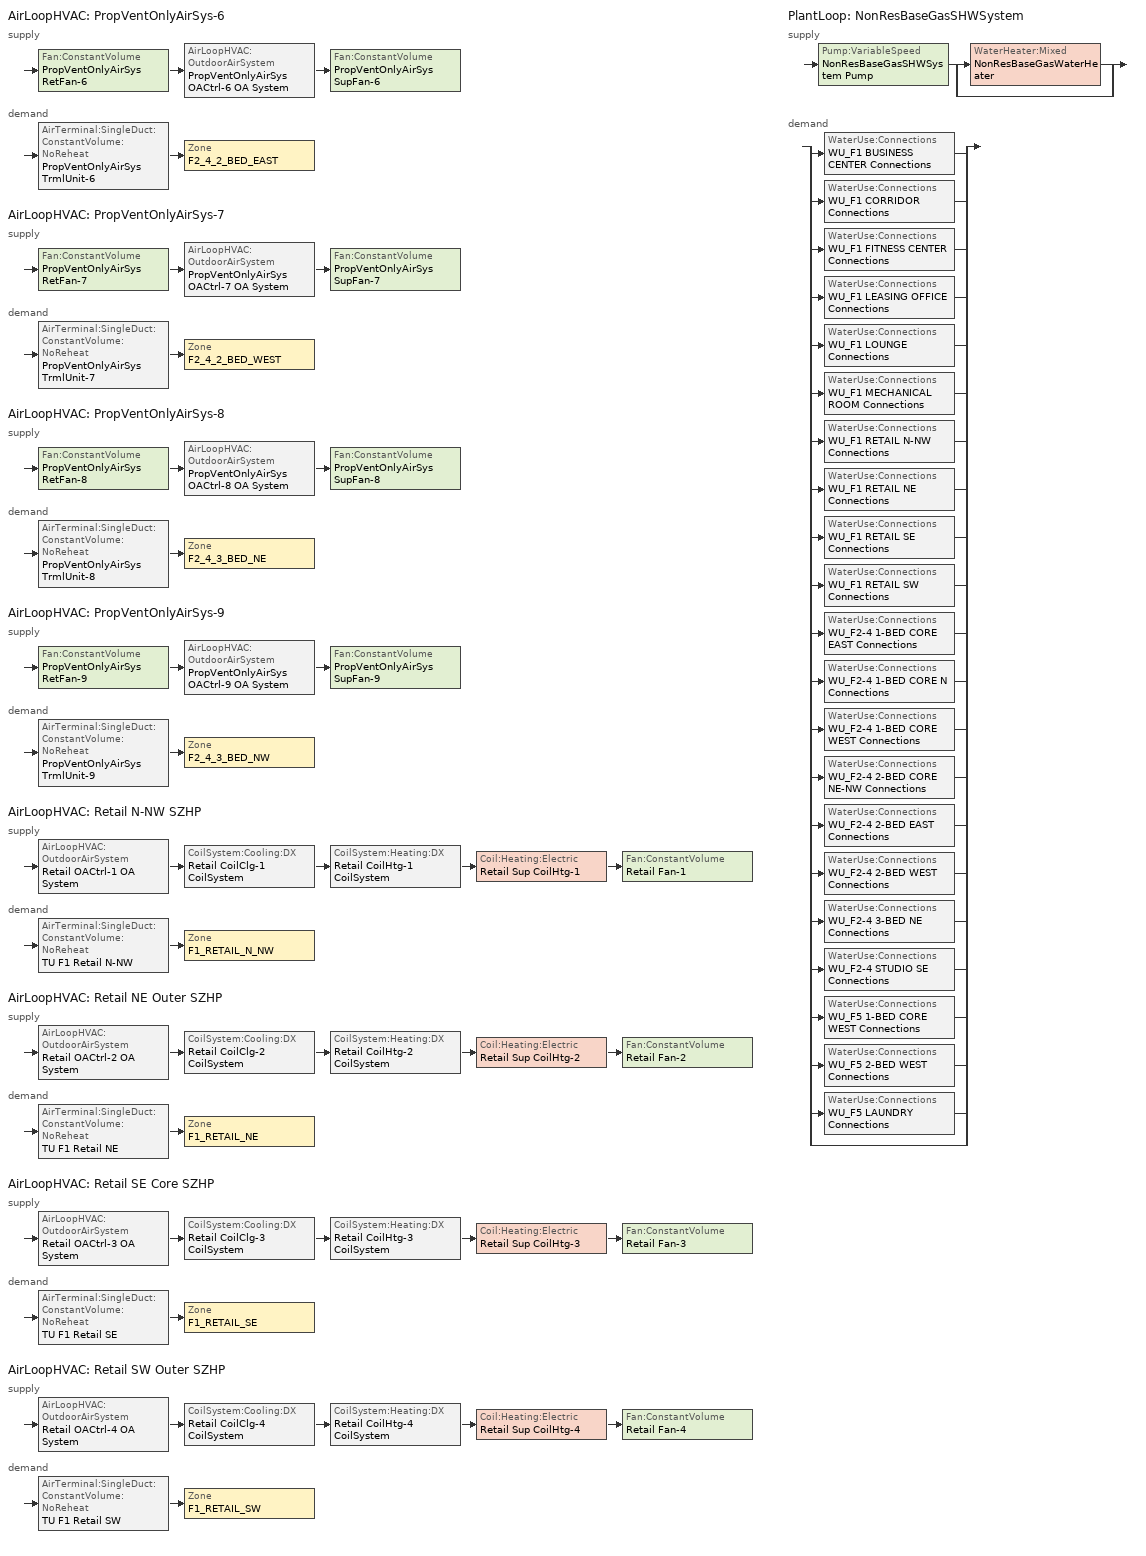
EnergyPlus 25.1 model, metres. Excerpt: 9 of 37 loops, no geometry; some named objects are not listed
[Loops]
AirLoopHVAC 'PropVentOnlyAirSys-6'
 supply: Fan:ConstantVolume 'PropVentOnlyAirSys RetFan-6' > AirLoopHVAC:OutdoorAirSystem 'PropVentOnlyAirSys OACtrl-6 OA System' > Fan:ConstantVolume 'PropVentOnlyAirSys SupFan-6'
 demand: AirTerminal:SingleDuct:ConstantVolume:NoReheat 'PropVentOnlyAirSys TrmlUnit-6' > Zone 'F2_4_2_BED_EAST'
AirLoopHVAC 'PropVentOnlyAirSys-7'
 supply: Fan:ConstantVolume 'PropVentOnlyAirSys RetFan-7' > AirLoopHVAC:OutdoorAirSystem 'PropVentOnlyAirSys OACtrl-7 OA System' > Fan:ConstantVolume 'PropVentOnlyAirSys SupFan-7'
 demand: AirTerminal:SingleDuct:ConstantVolume:NoReheat 'PropVentOnlyAirSys TrmlUnit-7' > Zone 'F2_4_2_BED_WEST'
AirLoopHVAC 'PropVentOnlyAirSys-8'
 supply: Fan:ConstantVolume 'PropVentOnlyAirSys RetFan-8' > AirLoopHVAC:OutdoorAirSystem 'PropVentOnlyAirSys OACtrl-8 OA System' > Fan:ConstantVolume 'PropVentOnlyAirSys SupFan-8'
 demand: AirTerminal:SingleDuct:ConstantVolume:NoReheat 'PropVentOnlyAirSys TrmlUnit-8' > Zone 'F2_4_3_BED_NE'
AirLoopHVAC 'PropVentOnlyAirSys-9'
 supply: Fan:ConstantVolume 'PropVentOnlyAirSys RetFan-9' > AirLoopHVAC:OutdoorAirSystem 'PropVentOnlyAirSys OACtrl-9 OA System' > Fan:ConstantVolume 'PropVentOnlyAirSys SupFan-9'
 demand: AirTerminal:SingleDuct:ConstantVolume:NoReheat 'PropVentOnlyAirSys TrmlUnit-9' > Zone 'F2_4_3_BED_NW'
AirLoopHVAC 'Retail N-NW SZHP'
 supply: AirLoopHVAC:OutdoorAirSystem 'Retail OACtrl-1 OA System' > CoilSystem:Cooling:DX 'Retail CoilClg-1 CoilSystem' > CoilSystem:Heating:DX 'Retail CoilHtg-1 CoilSystem' > Coil:Heating:Electric 'Retail Sup CoilHtg-1' > Fan:ConstantVolume 'Retail Fan-1'
 demand: AirTerminal:SingleDuct:ConstantVolume:NoReheat 'TU F1 Retail N-NW' > Zone 'F1_RETAIL_N_NW'
AirLoopHVAC 'Retail NE Outer SZHP'
 supply: AirLoopHVAC:OutdoorAirSystem 'Retail OACtrl-2 OA System' > CoilSystem:Cooling:DX 'Retail CoilClg-2 CoilSystem' > CoilSystem:Heating:DX 'Retail CoilHtg-2 CoilSystem' > Coil:Heating:Electric 'Retail Sup CoilHtg-2' > Fan:ConstantVolume 'Retail Fan-2'
 demand: AirTerminal:SingleDuct:ConstantVolume:NoReheat 'TU F1 Retail NE' > Zone 'F1_RETAIL_NE'
AirLoopHVAC 'Retail SE Core SZHP'
 supply: AirLoopHVAC:OutdoorAirSystem 'Retail OACtrl-3 OA System' > CoilSystem:Cooling:DX 'Retail CoilClg-3 CoilSystem' > CoilSystem:Heating:DX 'Retail CoilHtg-3 CoilSystem' > Coil:Heating:Electric 'Retail Sup CoilHtg-3' > Fan:ConstantVolume 'Retail Fan-3'
 demand: AirTerminal:SingleDuct:ConstantVolume:NoReheat 'TU F1 Retail SE' > Zone 'F1_RETAIL_SE'
AirLoopHVAC 'Retail SW Outer SZHP'
 supply: AirLoopHVAC:OutdoorAirSystem 'Retail OACtrl-4 OA System' > CoilSystem:Cooling:DX 'Retail CoilClg-4 CoilSystem' > CoilSystem:Heating:DX 'Retail CoilHtg-4 CoilSystem' > Coil:Heating:Electric 'Retail Sup CoilHtg-4' > Fan:ConstantVolume 'Retail Fan-4'
 demand: AirTerminal:SingleDuct:ConstantVolume:NoReheat 'TU F1 Retail SW' > Zone 'F1_RETAIL_SW'
PlantLoop 'NonResBaseGasSHWSystem'
 supply: Pump:VariableSpeed 'NonResBaseGasSHWSystem Pump' > split
  | WaterHeater:Mixed 'NonResBaseGasWaterHeater'
  | bypass
 demand: split
  | WaterUse:Connections 'WU_F1 BUSINESS CENTER Connections'
  | WaterUse:Connections 'WU_F1 CORRIDOR Connections'
  | WaterUse:Connections 'WU_F1 FITNESS CENTER Connections'
  | WaterUse:Connections 'WU_F1 LEASING OFFICE Connections'
  | WaterUse:Connections 'WU_F1 LOUNGE Connections'
  | WaterUse:Connections 'WU_F1 MECHANICAL ROOM Connections'
  | WaterUse:Connections 'WU_F1 RETAIL N-NW Connections'
  | WaterUse:Connections 'WU_F1 RETAIL NE Connections'
  | WaterUse:Connections 'WU_F1 RETAIL SE Connections'
  | WaterUse:Connections 'WU_F1 RETAIL SW Connections'
  | WaterUse:Connections 'WU_F2-4 1-BED CORE EAST Connections'
  | WaterUse:Connections 'WU_F2-4 1-BED CORE N Connections'
  | WaterUse:Connections 'WU_F2-4 1-BED CORE WEST Connections'
  | WaterUse:Connections 'WU_F2-4 2-BED CORE NE-NW Connections'
  | WaterUse:Connections 'WU_F2-4 2-BED EAST Connections'
  | WaterUse:Connections 'WU_F2-4 2-BED WEST Connections'
  | WaterUse:Connections 'WU_F2-4 3-BED NE Connections'
  | WaterUse:Connections 'WU_F2-4 STUDIO SE Connections'
  | WaterUse:Connections 'WU_F5 1-BED CORE WEST Connections'
  | WaterUse:Connections 'WU_F5 2-BED WEST Connections'
  | WaterUse:Connections 'WU_F5 LAUNDRY Connections'
  | bypass
[DesignSpecification:OutdoorAir] Outdoor Air Method=Maximum; Outdoor Air Flow Air Changes per Hour {1/hr}=0
Name | Outdoor Air Flow per Person {m3/s-person} | Outdoor Air Flow per Zone Floor Area {m3/s-m2} | Outdoor Air Flow per Zone {m3/s} | Outdoor Air Schedule
DSOA_F1_RETAIL_N_NW; DSOA_F1_RETAIL_NE; DSOA_F1_RETAIL_SE; DSOA_F1_RETAIL_SW | 0.00707921 | 0.000762 | 0 | ApartmentMidRiseRetailHVACAvail
DSOA_F2_4_2_BED_EAST; DSOA_F2_4_2_BED_WEST |  | 0 | 0.0600362 | ApartmentMidRiseResidentialLivingHVACAvail
DSOA_F2_4_3_BED_NE; DSOA_F2_4_3_BED_NW |  | 0 | 0.0341238 | ApartmentMidRiseResidentialLivingHVACAvail
[Sizing:Plant]
NonResBaseGasSHWSystem: Loop Type=Heating; Design Loop Exit Temperature {C}=57.2222; Loop Design Temperature Difference {deltaC}=44.4444; Sizing Option=NonCoincident; Zone Timesteps in Averaging Window=1
[Pump:VariableSpeed]
NonResBaseGasSHWSystem Pump: Design Maximum Flow Rate {m3/s}=Autosize; Design Pump Head {Pa}=179352; Design Power Consumption {W}=Autosize; Motor Efficiency=0.9; Fraction of Motor Inefficiencies to Fluid Stream=0; Coefficient 1 of the Part Load Performance Curve=0; Coefficient 2 of the Part Load Performance Curve=1; Coefficient 3 of the Part Load Performance Curve=0; Coefficient 4 of the Part Load Performance Curve=0; Design Minimum Flow Rate {m3/s}=0; Pump Control Type=Continuous; Design Power Sizing Method=PowerPerFlowPerPressure; Design Electric Power per Unit Flow Rate {W/(m3/s)}=348701.1; Design Shaft Power per Unit Flow Rate per Unit Head {W/((m3/s)-Pa)}=1.28205; Design Minimum Flow Rate Fraction=0
[WaterHeater:Mixed]
NonResBaseGasWaterHeater: Tank Volume {m3}=0.177914; Setpoint Temperature Schedule=SHWSystemSetpointTemp130; Deadband Temperature Difference {deltaC}=2; Maximum Temperature Limit {C}=82; Heater Control Type=Cycle; Heater Maximum Capacity {W}=12657.2; Heater Minimum Capacity {W}=0; Heater Ignition Minimum Flow Rate {m3/s}=0; Heater Ignition Delay {s}=0; Heater Fuel Type=NaturalGas; Heater Thermal Efficiency=0.8; Off Cycle Parasitic Fuel Consumption Rate {W}=0; Off Cycle Parasitic Heat Fraction to Tank=0; On Cycle Parasitic Fuel Consumption Rate {W}=0; On Cycle Parasitic Heat Fraction to Tank=0; Ambient Temperature Indicator=Schedule; Ambient Temperature Schedule=WaterHeaterAmbientTemp; Off Cycle Loss Coefficient to Ambient Temperature {W/K}=6.99062; Off Cycle Loss Fraction to Zone=1; On Cycle Loss Coefficient to Ambient Temperature {W/K}=6.99062; On Cycle Loss Fraction to Zone=1; Use Side Effectiveness=1; Source Side Effectiveness=1; Use Side Design Flow Rate {m3/s}=autosize; Source Side Design Flow Rate {m3/s}=autosize; Indirect Water Heating Recovery Time {hr}=1.5; Source Side Flow Control Mode=IndirectHeatPrimarySetpoint
[PlantLoop]
NonResBaseGasSHWSystem: Fluid Type=Water; Plant Equipment Operation Scheme=NonResBaseGasSHWSystem Operation Schemes; Maximum Loop Temperature {C}=100; Minimum Loop Temperature {C}=0; Maximum Loop Flow Rate {m3/s}=Autosize; Minimum Loop Flow Rate {m3/s}=0; Plant Loop Volume {m3}=Autocalculate; Load Distribution Scheme=Optimal; Plant Loop Demand Calculation Scheme=SingleSetpoint; Common Pipe Simulation=None; Pressure Simulation Type=None; Loop Circulation Time {minutes}=2
[PlantEquipmentList]
NonResBaseGasSHWSystem Equipment List: NonResBaseGasWaterHeater
[PlantEquipmentOperation:HeatingLoad]
NonResBaseGasSHWSystem Heating Operation Scheme: Load Range 1 Lower Limit {W}=0; Load Range 1 Upper Limit {W}=1000000000; Range 1 Equipment List=NonResBaseGasSHWSystem Equipment List
[PlantEquipmentOperationSchemes]
NonResBaseGasSHWSystem Operation Schemes: Control Scheme 1=NonResBaseGasSHWSystem Heating Operation Scheme; Control Scheme 1 Schedule=Always On Discrete
[SetpointManager:Scheduled]
NonResBaseGasSHWSystem SPM Scheduled: Control Variable=Temperature; Schedule=TargetSHWTemp130; Setpoint Node or NodeList=NonResBaseGasSHWSystem Supply Mixer Outlet Node
[WaterUse:Equipment] Target Temperature Schedule=TargetSHWTemp130
Name | Peak Flow Rate {m3/s} | Flow Rate Fraction Schedule | Zone
WU_F1 BUSINESS CENTER | 4.54323e-06 | ApartmentMidRiseResidentialCommonServiceHotWater | F1_BUSINESS_CENTER
WU_F1 CORRIDOR | 3.63436e-06 | ApartmentMidRiseResidentialCommonServiceHotWater | F1_CORRIDOR
WU_F1 FITNESS CENTER | 3.40721e-06 | ApartmentMidRiseResidentialCommonServiceHotWater | F1_FITNESS_CENTER
WU_F1 LEASING OFFICE | 6.5304e-07 | ApartmentMidRiseResidentialCommonServiceHotWater | F1_LEASING_OFFICE
WU_F1 LOUNGE | 1.32568e-05 | ApartmentMidRiseResidentialCommonServiceHotWater | F1_LOUNGE
WU_F1 MECHANICAL ROOM | 2.45317e-07 | ApartmentMidRiseResidentialCommonServiceHotWater | F1_MECHANICAL_ROOM
WU_F1 RETAIL N-NW | 1.88816e-05 | ApartmentMidRiseRetailServiceHotWater | F1_RETAIL_N_NW
WU_F1 RETAIL NE | 1.36288e-05 | ApartmentMidRiseRetailServiceHotWater | F1_RETAIL_NE
WU_F1 RETAIL SE | 9.08587e-06 | ApartmentMidRiseRetailServiceHotWater | F1_RETAIL_SE
WU_F1 RETAIL SW | 1.39695e-05 | ApartmentMidRiseRetailServiceHotWater | F1_RETAIL_SW
WU_F2-4 1-BED CORE EAST | 4.08864e-06 | ApartmentMidRiseResidentialLivingServiceHotWater | F2_4_1_BED_CORE_EAST
WU_F2-4 1-BED CORE N | 2.04432e-06 | ApartmentMidRiseResidentialLivingServiceHotWater | F2_4_1_BED_CORE_N
WU_F2-4 1-BED CORE WEST | 4.08864e-06 | ApartmentMidRiseResidentialLivingServiceHotWater | F2_4_1_BED_CORE_WEST
WU_F2-4 2-BED CORE NE-NW | 6.13296e-06 | ApartmentMidRiseResidentialLivingServiceHotWater | F2_4_2_BED_CORE_NE_NW
WU_F2-4 2-BED EAST | 9.19946e-06 | ApartmentMidRiseResidentialLivingServiceHotWater | F2_4_2_BED_EAST
WU_F2-4 2-BED WEST | 4.59973e-06 | ApartmentMidRiseResidentialLivingServiceHotWater | F2_4_2_BED_WEST
WU_F2-4 3-BED NE | 4.00347e-06 | ApartmentMidRiseResidentialLivingServiceHotWater | F2_4_3_BED_NE
WU_F2-4 STUDIO SE | 1.53323e-06 | ApartmentMidRiseResidentialLivingServiceHotWater | F2_4_STUDIO_SE
WU_F5 1-BED CORE WEST | 1.36288e-06 | ApartmentMidRiseResidentialLivingServiceHotWater | F5_1_BED_CORE_WEST
WU_F5 2-BED WEST | 3.06649e-06 | ApartmentMidRiseResidentialLivingServiceHotWater | F5_2_BED_WEST
WU_F5 LAUNDRY | 3.40725e-07 | ApartmentMidRiseResidentialCommonServiceHotWater | F5_LAUNDRY
[WaterUse:Connections] Drain Water Heat Exchanger Type=None; Drain Water Heat Exchanger Destination=Plant
Name | Water Use Equipment 1
WU_F1 BUSINESS CENTER Connections | WU_F1 BUSINESS CENTER
WU_F1 CORRIDOR Connections | WU_F1 CORRIDOR
WU_F1 FITNESS CENTER Connections | WU_F1 FITNESS CENTER
WU_F1 LEASING OFFICE Connections | WU_F1 LEASING OFFICE
WU_F1 LOUNGE Connections | WU_F1 LOUNGE
WU_F1 MECHANICAL ROOM Connections | WU_F1 MECHANICAL ROOM
WU_F1 RETAIL N-NW Connections | WU_F1 RETAIL N-NW
WU_F1 RETAIL NE Connections | WU_F1 RETAIL NE
WU_F1 RETAIL SE Connections | WU_F1 RETAIL SE
WU_F1 RETAIL SW Connections | WU_F1 RETAIL SW
WU_F2-4 1-BED CORE EAST Connections | WU_F2-4 1-BED CORE EAST
WU_F2-4 1-BED CORE N Connections | WU_F2-4 1-BED CORE N
WU_F2-4 1-BED CORE WEST Connections | WU_F2-4 1-BED CORE WEST
WU_F2-4 2-BED CORE NE-NW Connections | WU_F2-4 2-BED CORE NE-NW
WU_F2-4 2-BED EAST Connections | WU_F2-4 2-BED EAST
WU_F2-4 2-BED WEST Connections | WU_F2-4 2-BED WEST
WU_F2-4 3-BED NE Connections | WU_F2-4 3-BED NE
WU_F2-4 STUDIO SE Connections | WU_F2-4 STUDIO SE
WU_F5 1-BED CORE WEST Connections | WU_F5 1-BED CORE WEST
WU_F5 2-BED WEST Connections | WU_F5 2-BED WEST
WU_F5 LAUNDRY Connections | WU_F5 LAUNDRY
[Sizing:Zone] Zone Cooling Design Supply Air Temperature Input Method=TemperatureDifference; Zone Cooling Design Supply Air Temperature {C}=14; Zone Cooling Design Supply Air Temperature Difference {deltaC}=11.1111; Zone Heating Design Supply Air Temperature Input Method=TemperatureDifference; Zone Heating Design Supply Air Temperature {C}=40; Zone Cooling Design Supply Air Humidity Ratio {kgWater/kgDryAir}=0.0085; Zone Heating Design Supply Air Humidity Ratio {kgWater/kgDryAir}=0.008; Cooling Design Air Flow Method=DesignDay; Cooling Design Air Flow Rate {m3/s}=0; Cooling Minimum Air Flow per Zone Floor Area {m3/s-m2}=0; Cooling Minimum Air Flow {m3/s}=0; Cooling Minimum Air Flow Fraction=0; Heating Design Air Flow Method=DesignDay; Heating Design Air Flow Rate {m3/s}=0; Heating Maximum Air Flow per Zone Floor Area {m3/s-m2}=0; Heating Maximum Air Flow {m3/s}=0; Heating Maximum Air Flow Fraction=0; Zone Load Sizing Method=Sensible Load Only No Latent Load; Zone Latent Cooling Design Supply Air Humidity Ratio Input Method=HumidityRatioDifference; Zone Cooling Design Supply Air Humidity Ratio Difference {kgWater/kgDryAir}=0.005; Zone Latent Heating Design Supply Air Humidity Ratio Input Method=HumidityRatioDifference; Zone Humidification Design Supply Air Humidity Ratio Difference {kgWater/kgDryAir}=0.005
Name | Zone Heating Design Supply Air Temperature Difference {deltaC} | Design Specification Outdoor Air Object | Account for Dedicated Outdoor Air System | Dedicated Outdoor Air System Control Strategy | Dedicated Outdoor Air Low Setpoint Temperature for Design {C} | Dedicated Outdoor Air High Setpoint Temperature for Design {C}
F1_Retail_N_NW | 13.8889 | DSOA_F1_Retail_N_NW | No
F1_Retail_NE | 13.8889 | DSOA_F1_Retail_NE | No
F1_Retail_SE | 13.8889 | DSOA_F1_Retail_SE | No
F1_Retail_SW | 13.8889 | DSOA_F1_Retail_SW | No
F2_4_2_Bed_East | 15 | DSOA_F2_4_2_Bed_East | Yes | NeutralSupplyAir | 10 | 23.8889
F2_4_2_Bed_West | 15 | DSOA_F2_4_2_Bed_West | Yes | NeutralSupplyAir | 10 | 23.8889
F2_4_3_Bed_NE | 15 | DSOA_F2_4_3_Bed_NE | Yes | NeutralSupplyAir | 10 | 23.8889
F2_4_3_Bed_NW | 15 | DSOA_F2_4_3_Bed_NW | Yes | NeutralSupplyAir | 10 | 23.8889
[Sizing:System] Type of Load to Size On=Sensible; Design Outdoor Air Flow Rate {m3/s}=Autosize; Central Heating Maximum System Air Flow Ratio=1; Preheat Design Temperature {C}=5.68434e-14; Preheat Design Humidity Ratio {kgWater/kgDryAir}=0; Precool Design Temperature {C}=5.68434e-14; Precool Design Humidity Ratio {kgWater/kgDryAir}=0; 100% Outdoor Air in Cooling=No; 100% Outdoor Air in Heating=No; Central Cooling Design Supply Air Humidity Ratio {kgWater/kgDryAir}=0.0085; Central Heating Design Supply Air Humidity Ratio {kgWater/kgDryAir}=0.008; Cooling Supply Air Flow Rate Method=DesignDay; Cooling Supply Air Flow Rate {m3/s}=0; Cooling Supply Air Flow Rate Per Floor Area {m3/s-m2}=0.00996765; Cooling Fraction of Autosized Cooling Supply Air Flow Rate=1; Cooling Supply Air Flow Rate Per Unit Cooling Capacity {m3/s-W}=3.94755e-05; Heating Supply Air Flow Rate Method=DesignDay; Heating Supply Air Flow Rate {m3/s}=0; Heating Supply Air Flow Rate Per Floor Area {m3/s-m2}=0.00996765; Heating Fraction of Autosized Heating Supply Air Flow Rate=1; Heating Fraction of Autosized Cooling Supply Air Flow Rate=1; Heating Supply Air Flow Rate Per Unit Heating Capacity {m3/s-W}=3.15882e-05; System Outdoor Air Method=ZoneSum; Zone Maximum Outdoor Air Fraction=1; Cooling Design Capacity Method=CoolingDesignCapacity; Cooling Design Capacity {W}=Autosize; Cooling Design Capacity Per Floor Area {W/m2}=234.7; Fraction of Autosized Cooling Design Capacity=1; Heating Design Capacity Method=HeatingDesignCapacity; Heating Design Capacity {W}=Autosize; Heating Design Capacity Per Floor Area {W/m2}=157; Fraction of Autosized Heating Design Capacity=1; Central Cooling Capacity Control Method=OnOff
Name | Central Cooling Design Supply Air Temperature {C} | Central Heating Design Supply Air Temperature {C} | Type of Zone Sum to Use
PropVentOnlyAirSys-6; PropVentOnlyAirSys-7; PropVentOnlyAirSys-8; PropVentOnlyAirSys-9 | 12.8 | 40 | Coincident
Retail N-NW SZHP; Retail NE Outer SZHP; Retail SE Core SZHP; Retail SW Outer SZHP | 12.7778 | 35 | NonCoincident
[ZoneHVAC:PackagedTerminalHeatPump] Availability Schedule=AllOnHVACAvail; Cooling Supply Air Flow Rate {m3/s}=autosize; Heating Supply Air Flow Rate {m3/s}=autosize; No Load Supply Air Flow Rate {m3/s}=autosize; Cooling Outdoor Air Flow Rate {m3/s}=autosize; Heating Outdoor Air Flow Rate {m3/s}=autosize; No Load Outdoor Air Flow Rate {m3/s}=autosize; Heating Convergence Tolerance=0.001; Cooling Convergence Tolerance=0.001; Maximum Supply Air Temperature from Supplemental Heater {C}=35; Maximum Outdoor Dry-Bulb Temperature for Supplemental Heater Operation {C}=4.44444; Fan Placement=DrawThrough; Supply Air Fan Operating Mode Schedule=Always Off Discrete
Name | Supply Air Fan | Heating Coil | Cooling Coil | Supplemental Heating Coil
ZnSys F2-4 2-Bed East | Fan 6 | CoilHtg 6 | CoilCooling 6 | CoilHtgSup-6
ZnSys F2-4 2-Bed West | Fan 7 | CoilHtg 7 | CoilCooling 7 | CoilHtgSup-7
ZnSys F2-4 3-Bed NE | Fan 8 | CoilHtg 8 | CoilCooling 8 | CoilHtgSup-8
ZnSys F2-4 3-Bed NW | Fan 9 | CoilHtg 9 | CoilCooling 9 | CoilHtgSup-9
[AirTerminal:SingleDuct:ConstantVolume:NoReheat] Availability Schedule=Always On Discrete; Maximum Air Flow Rate {m3/s}=Autosize
TU F1 Retail N-NW; TU F1 Retail NE; TU F1 Retail SE; TU F1 Retail SW; PropVentOnlyAirSys TrmlUnit-6; PropVentOnlyAirSys TrmlUnit-7; PropVentOnlyAirSys TrmlUnit-8; PropVentOnlyAirSys TrmlUnit-9
[Zone equipment]
F1_Retail_N_NW: TU F1 Retail N-NW
F1_Retail_NE: TU F1 Retail NE
F1_Retail_SE: TU F1 Retail SE
F1_Retail_SW: TU F1 Retail SW
F2_4_2_Bed_East: PropVentOnlyAirSys TrmlUnit-6, ZnSys F2-4 2-Bed East
F2_4_2_Bed_West: PropVentOnlyAirSys TrmlUnit-7, ZnSys F2-4 2-Bed West
F2_4_3_Bed_NE: PropVentOnlyAirSys TrmlUnit-8, ZnSys F2-4 3-Bed NE
F2_4_3_Bed_NW: PropVentOnlyAirSys TrmlUnit-9, ZnSys F2-4 3-Bed NW
[Fan:ConstantVolume] Fan Total Efficiency=0.59; Maximum Flow Rate {m3/s}=Autosize; Motor Efficiency=0.9; Motor In Airstream Fraction=1
Name | Availability Schedule | Pressure Rise {Pa}
PropVentOnlyAirSys RetFan-6; PropVentOnlyAirSys RetFan-7; PropVentOnlyAirSys RetFan-8; PropVentOnlyAirSys RetFan-9 | ApartmentMidRiseResidentialLivingHVACAvail | 331.29
PropVentOnlyAirSys SupFan-6; PropVentOnlyAirSys SupFan-7; PropVentOnlyAirSys SupFan-8; PropVentOnlyAirSys SupFan-9 | ApartmentMidRiseResidentialLivingHVACAvail | 911.98
Retail Fan-1; Retail Fan-2; Retail Fan-3; Retail Fan-4 | ApartmentMidRiseRETAILHVACAVAIL | 331.29
[Fan:OnOff] Availability Schedule=Always On Discrete; Fan Total Efficiency=0.59; Pressure Rise {Pa}=911.98; Maximum Flow Rate {m3/s}=Autosize; Motor Efficiency=0.9; Motor In Airstream Fraction=1
Name | Fan Power Ratio Function of Speed Ratio Curve | Fan Efficiency Ratio Function of Speed Ratio Curve
Fan 6 | Fan On Off Power Curve 5 | Fan On Off Efficiency Curve 5
Fan 7 | Fan On Off Power Curve 6 | Fan On Off Efficiency Curve 6
Fan 8 | Fan On Off Power Curve 7 | Fan On Off Efficiency Curve 7
Fan 9 | Fan On Off Power Curve 8 | Fan On Off Efficiency Curve 8
[Coil:Cooling:DX:SingleSpeed] Availability Schedule=Always On Discrete; Gross Rated Total Cooling Capacity {W}=autosize; Gross Rated Sensible Heat Ratio=Autosize; Rated Air Flow Rate {m3/s}=Autosize; 2017 Rated Evaporator Fan Power Per Volume Flow Rate {W/(m3/s)}=773.3; Total Cooling Capacity Function of Temperature Curve=CoilClgDXQRatio_fTwbToadbSI; Total Cooling Capacity Function of Flow Fraction Curve=CoilClgDXSnglQRatio_fCFMRatio; Energy Input Ratio Function of Flow Fraction Curve=CoilClgDXSnglEIRRatio_fCFMRatio; Part Load Fraction Correlation Curve=CoilClgDXSEEREIRRatio_fQFrac; Minimum Outdoor Dry-Bulb Temperature for Compressor Operation {C}=-25; Condenser Type=AirCooled; Evaporative Condenser Effectiveness=0; Evaporative Condenser Air Flow Rate {m3/s}=Autosize; Evaporative Condenser Pump Rated Power Consumption {W}=Autosize; Crankcase Heater Capacity {W}=0; Maximum Outdoor Dry-Bulb Temperature for Crankcase Heater Operation {C}=0; Basin Heater Capacity {W/K}=0; Basin Heater Setpoint Temperature {C}=10
Name | Gross Rated Cooling COP {W/W} | Energy Input Ratio Function of Temperature Curve
CoilCooling 6 | 3.66 | CoilClgDXSEEREIR_fTwbToadbSI-18
CoilCooling 7 | 3.22 | CoilClgDXSEEREIR_fTwbToadbSI-19
CoilCooling 8 | 3.83 | CoilClgDXSEEREIR_fTwbToadbSI-20
CoilCooling 9 | 3.83 | CoilClgDXSEEREIR_fTwbToadbSI-21
Retail CoilClg-1 | 3.22 | CoilClgDXSEEREIR_fTwbToadbSI-7
Retail CoilClg-2 | 3.22 | CoilClgDXSEEREIR_fTwbToadbSI-8
Retail CoilClg-3 | 3.66 | CoilClgDXSEEREIR_fTwbToadbSI-9
Retail CoilClg-4 | 3.22 | CoilClgDXSEEREIR_fTwbToadbSI-10
[Coil:Heating:Electric] Availability Schedule=Always On Discrete; Efficiency=1; Nominal Capacity {W}=Autosize
CoilHtgSup-6; CoilHtgSup-7; CoilHtgSup-8; CoilHtgSup-9; Retail Sup CoilHtg-1; Retail Sup CoilHtg-2; Retail Sup CoilHtg-3; Retail Sup CoilHtg-4
[Coil:Heating:DX:SingleSpeed] Availability Schedule=Always On Discrete; Gross Rated Heating Capacity {W}=autosize; Rated Air Flow Rate {m3/s}=Autosize; 2023 Rated Supply Fan Power Per Volume Flow Rate {W/(m3/s)}=773.3; Heating Capacity Function of Temperature Curve=CoilHtgHPQRatio_fToadbSI; Heating Capacity Function of Flow Fraction Curve=CoilHtgHPQRatio_fCFMRatio; Energy Input Ratio Function of Temperature Curve=CoilHtgHPEIRRatio_fToadbSI; Energy Input Ratio Function of Flow Fraction Curve=CoilHtgHPEIRRatio_fCFMRatio; Part Load Fraction Correlation Curve=CoilHtgHPEIRRatio_fQFrac; Minimum Outdoor Dry-Bulb Temperature for Compressor Operation {C}=-8.33333; Maximum Outdoor Dry-Bulb Temperature for Defrost Operation {C}=4.44444; Crankcase Heater Capacity {W}=0; Maximum Outdoor Dry-Bulb Temperature for Crankcase Heater Operation {C}=10; Defrost Strategy=Resistive; Defrost Control=Timed; Defrost Time Period Fraction=0.058333
Name | Gross Rated Heating COP {W/W} | Resistive Defrost Heater Capacity {W}
CoilHtg 6; CoilHtg 7 | 3.66 | 106824
CoilHtg 8; CoilHtg 9 | 3.79 | 46488.4
Retail CoilHtg-1 | 3.66 | 65776.3
Retail CoilHtg-2 | 3.66 | 47477.5
Retail CoilHtg-3 | 3.66 | 31651.7
Retail CoilHtg-4 | 3.66 | 48664.5
[CoilSystem:Cooling:DX] Availability Schedule=Always On Discrete
Name | Cooling Coil
Retail CoilClg-1 CoilSystem | Retail CoilClg-1
Retail CoilClg-2 CoilSystem | Retail CoilClg-2
Retail CoilClg-3 CoilSystem | Retail CoilClg-3
Retail CoilClg-4 CoilSystem | Retail CoilClg-4
[CoilSystem:Heating:DX] Availability Schedule=Always On Discrete
Name | Heating Coil
Retail CoilHtg-1 CoilSystem | Retail CoilHtg-1
Retail CoilHtg-2 CoilSystem | Retail CoilHtg-2
Retail CoilHtg-3 CoilSystem | Retail CoilHtg-3
Retail CoilHtg-4 CoilSystem | Retail CoilHtg-4
[Controller:OutdoorAir] Economizer Control Type=NoEconomizer; Economizer Control Action Type=ModulateFlow; Economizer Maximum Limit Enthalpy {J/kg}=64000; Lockout Type=NoLockout; High Humidity Control=No; Control High Indoor Humidity Based on Outdoor Humidity Ratio=Yes; Heat Recovery Bypass Control Type=BypassWhenWithinEconomizerLimits
Name | Minimum Outdoor Air Flow Rate {m3/s} | Maximum Outdoor Air Flow Rate {m3/s} | Minimum Limit Type | Minimum Outdoor Air Schedule | Mechanical Ventilation Controller
PropVentOnlyAirSys OACtrl-6 | 0.233189 | 0.233189 | ProportionalMinimum | Always On Discrete | PropVentOnlyAirSys OACtrl-6 Mech Vent Controller
PropVentOnlyAirSys OACtrl-7 | 0.233189 | 0.233189 | ProportionalMinimum | Always On Discrete | PropVentOnlyAirSys OACtrl-7 Mech Vent Controller
PropVentOnlyAirSys OACtrl-8 | 0.102365 | 0.102365 | ProportionalMinimum | Always On Discrete | PropVentOnlyAirSys OACtrl-8 Mech Vent Controller
PropVentOnlyAirSys OACtrl-9 | 0.102365 | 0.102365 | ProportionalMinimum | Always On Discrete | PropVentOnlyAirSys OACtrl-9 Mech Vent Controller
Retail OACtrl-1 | 0 | Autosize | FixedMinimum | ApartmentMidRiseResidentialCommonHVACAvail | Retail OACtrl-1 Mech Vent Controller
Retail OACtrl-2 | 0 | Autosize | FixedMinimum | ApartmentMidRiseResidentialCommonHVACAvail | Retail OACtrl-2 Mech Vent Controller
Retail OACtrl-3 | 0 | Autosize | FixedMinimum | ApartmentMidRiseResidentialCommonHVACAvail | Retail OACtrl-3 Mech Vent Controller
Retail OACtrl-4 | 0 | Autosize | FixedMinimum | ApartmentMidRiseResidentialCommonHVACAvail | Retail OACtrl-4 Mech Vent Controller
[Controller:MechanicalVentilation] Demand Controlled Ventilation=No; System Outdoor Air Method=ZoneSum
Name | Availability Schedule | Zone or ZoneList 1 | Design Specification Outdoor Air Object Name 1
Retail OACtrl-1 Mech Vent Controller | ApartmentMidRiseResidentialCommonHVACAvail | F1_Retail_N_NW | DSOA_F1_Retail_N_NW
Retail OACtrl-2 Mech Vent Controller | ApartmentMidRiseResidentialCommonHVACAvail | F1_Retail_NE | DSOA_F1_Retail_NE
Retail OACtrl-3 Mech Vent Controller | ApartmentMidRiseResidentialCommonHVACAvail | F1_Retail_SE | DSOA_F1_Retail_SE
Retail OACtrl-4 Mech Vent Controller | ApartmentMidRiseResidentialCommonHVACAvail | F1_Retail_SW | DSOA_F1_Retail_SW
PropVentOnlyAirSys OACtrl-6 Mech Vent Controller | Always On Discrete | F2_4_2_Bed_East | DSOA_F2_4_2_Bed_East
PropVentOnlyAirSys OACtrl-7 Mech Vent Controller | Always On Discrete | F2_4_2_Bed_West | DSOA_F2_4_2_Bed_West
PropVentOnlyAirSys OACtrl-8 Mech Vent Controller | Always On Discrete | F2_4_3_Bed_NE | DSOA_F2_4_3_Bed_NE
PropVentOnlyAirSys OACtrl-9 Mech Vent Controller | Always On Discrete | F2_4_3_Bed_NW | DSOA_F2_4_3_Bed_NW
[AirLoopHVAC] Design Supply Air Flow Rate {m3/s}=Autosize; Design Return Air Flow Fraction of Supply Air Flow=1
PropVentOnlyAirSys-6; PropVentOnlyAirSys-7; PropVentOnlyAirSys-8; PropVentOnlyAirSys-9; Retail N-NW SZHP; Retail NE Outer SZHP; Retail SE Core SZHP; Retail SW Outer SZHP
[AvailabilityManager:NightCycle] Applicability Schedule=Always On Discrete; Fan Schedule=ApartmentMidRiseRETAILHVACAVAIL; Control Type=CycleOnControlZone; Thermostat Tolerance {deltaC}=1.11111; Cycling Run Time Control Type=ThermostatWithMinimumRunTime; Cycling Run Time {s}=900
Name | Control Zone or Zone List
Availability Manager Night Cycle 7 | F1_Retail_N_NW
Availability Manager Night Cycle 8 | F1_Retail_NE
Availability Manager Night Cycle 9 | F1_Retail_SE
Availability Manager Night Cycle 10 | F1_Retail_SW
[SetpointManager:SingleZone:Reheat] Control Variable=Temperature; Minimum Supply Air Temperature {C}=-99; Maximum Supply Air Temperature {C}=99
Name | Control Zone | Setpoint Node or NodeList
Setpoint Manager Single Zone Reheat 20 | F2_4_2_Bed_East | PropVentOnlyAirSys SupFan-6 Outlet Node
Setpoint Manager Single Zone Reheat 21 | F2_4_2_Bed_West | PropVentOnlyAirSys SupFan-7 Outlet Node
Setpoint Manager Single Zone Reheat 22 | F2_4_3_Bed_NE | PropVentOnlyAirSys SupFan-8 Outlet Node
Setpoint Manager Single Zone Reheat 23 | F2_4_3_Bed_NW | PropVentOnlyAirSys SupFan-9 Outlet Node
Setpoint Manager Single Zone Reheat 7 | F1_Retail_N_NW | Retail Fan-1 Outlet Node
Setpoint Manager Single Zone Reheat 8 | F1_Retail_NE | Retail Fan-2 Outlet Node
Setpoint Manager Single Zone Reheat 9 | F1_Retail_SE | Retail Fan-3 Outlet Node
Setpoint Manager Single Zone Reheat 10 | F1_Retail_SW | Retail Fan-4 Outlet Node
[SetpointManager:MixedAir] Control Variable=Temperature
Name | Setpoint Node or NodeList
PropVentOnlyAirSys RetFan-6 Outlet Node OS Default SPM | PropVentOnlyAirSys RetFan-6 Outlet Node
PropVentOnlyAirSys OACtrl-6 OA System Mixed Air Node OS Default SPM | PropVentOnlyAirSys OACtrl-6 OA System Mixed Air Node
PropVentOnlyAirSys RetFan-7 Outlet Node OS Default SPM | PropVentOnlyAirSys RetFan-7 Outlet Node
PropVentOnlyAirSys OACtrl-7 OA System Mixed Air Node OS Default SPM | PropVentOnlyAirSys OACtrl-7 OA System Mixed Air Node
PropVentOnlyAirSys RetFan-8 Outlet Node OS Default SPM | PropVentOnlyAirSys RetFan-8 Outlet Node
PropVentOnlyAirSys OACtrl-8 OA System Mixed Air Node OS Default SPM | PropVentOnlyAirSys OACtrl-8 OA System Mixed Air Node
PropVentOnlyAirSys RetFan-9 Outlet Node OS Default SPM | PropVentOnlyAirSys RetFan-9 Outlet Node
PropVentOnlyAirSys OACtrl-9 OA System Mixed Air Node OS Default SPM | PropVentOnlyAirSys OACtrl-9 OA System Mixed Air Node
Retail OACtrl-1 OA System Mixed Air Node OS Default SPM | Retail OACtrl-1 OA System Mixed Air Node
Retail CoilClg-1 Outlet Node OS Default SPM | Retail CoilClg-1 Outlet Node
Retail CoilHtg-1 Outlet Node OS Default SPM | Retail CoilHtg-1 Outlet Node
Retail Sup CoilHtg-1 Outlet Node OS Default SPM | Retail Sup CoilHtg-1 Outlet Node
Retail OACtrl-2 OA System Mixed Air Node OS Default SPM | Retail OACtrl-2 OA System Mixed Air Node
Retail CoilClg-2 Outlet Node OS Default SPM | Retail CoilClg-2 Outlet Node
Retail CoilHtg-2 Outlet Node OS Default SPM | Retail CoilHtg-2 Outlet Node
Retail Sup CoilHtg-2 Outlet Node OS Default SPM | Retail Sup CoilHtg-2 Outlet Node
Retail OACtrl-3 OA System Mixed Air Node OS Default SPM | Retail OACtrl-3 OA System Mixed Air Node
Retail CoilClg-3 Outlet Node OS Default SPM | Retail CoilClg-3 Outlet Node
Retail CoilHtg-3 Outlet Node OS Default SPM | Retail CoilHtg-3 Outlet Node
Retail Sup CoilHtg-3 Outlet Node OS Default SPM | Retail Sup CoilHtg-3 Outlet Node
Retail OACtrl-4 OA System Mixed Air Node OS Default SPM | Retail OACtrl-4 OA System Mixed Air Node
Retail CoilClg-4 Outlet Node OS Default SPM | Retail CoilClg-4 Outlet Node
Retail CoilHtg-4 Outlet Node OS Default SPM | Retail CoilHtg-4 Outlet Node
Retail Sup CoilHtg-4 Outlet Node OS Default SPM | Retail Sup CoilHtg-4 Outlet Node
[Schedule:Constant]
Always On Discrete: On Off Limits, 1
Always Off Discrete: On Off Limits, 0
[Schedule:Day:Hourly]
AllOnHVACAvailDay; ApartmentMidRiseResidentialLivingHVACAvailWD; ApartmentMidRiseResidentialLivingHVACAvailSat; ApartmentMidRiseResidentialLivingHVACAvailSun; ApartmentMidRiseResidentialCommonHVACAvailWD; ApartmentMidRiseResidentialCommonHVACAvailSat; ApartmentMidRiseResidentialCommonHVACAvailSun: OnOff, 1, 1, 1, 1, 1, 1, 1, 1, 1, 1, 1, 1, 1, 1, 1, 1, 1, 1, 1, 1, 1, 1, 1, 1
WaterHeaterAmbientTempDaily: Temperature, 20, 20, 20, 20, 20, 20, 20, 20, 20, 20, 20, 20, 20, 20, 20, 20, 20, 20, 20, 20, 20, 20, 20, 20
SHWSystemSetpointTemp130Daily; TargetSHWTemp130Daily: Temperature, 54.4, 54.4, 54.4, 54.4, 54.4, 54.4, 54.4, 54.4, 54.4, 54.4, 54.4, 54.4, 54.4, 54.4, 54.4, 54.4, 54.4, 54.4, 54.4, 54.4, 54.4, 54.4, 54.4, 54.4
ApartmentMidRiseResidentialLivingServiceHotWaterWD: Fraction, 0.131, 0.075, 0.084, 0.103, 0.187, 0.411, 0.832, 1, 0.832, 0.617, 0.486, 0.355, 0.336, 0.308, 0.299, 0.243, 0.393, 0.449, 0.486, 0.439, 0.393, 0.364, 0.336, 0.206
ApartmentMidRiseResidentialLivingServiceHotWaterSat; ApartmentMidRiseResidentialLivingServiceHotWaterSun: Fraction, 0.217, 0.12, 0.108, 0.096, 0.181, 0.277, 0.313, 0.566, 0.928, 1, 0.892, 0.735, 0.614, 0.518, 0.47, 0.47, 0.627, 0.699, 0.675, 0.627, 0.566, 0.53, 0.482, 0.337
ApartmentMidRiseResidentialCommonServiceHotWaterWD; ApartmentMidRiseResidentialCommonServiceHotWaterSat; ApartmentMidRiseResidentialCommonServiceHotWaterSun: Fraction, 0, 0, 0, 0.05, 0.05, 0.05, 0.8, 0.7, 0.5, 0.4, 0.25, 0.25, 0.25, 0.25, 0.5, 0.6, 0.7, 0.7, 0.4, 0.25, 0.2, 0.2, 0.05, 0.05
ApartmentMidRiseRetailHVACAvailWD: OnOff, 0, 0, 0, 0, 0, 0, 1, 1, 1, 1, 1, 1, 1, 1, 1, 1, 1, 1, 1, 1, 1, 0, 0, 0
ApartmentMidRiseRetailHVACAvailSat: OnOff, 0, 0, 0, 0, 0, 0, 1, 1, 1, 1, 1, 1, 1, 1, 1, 1, 1, 1, 1, 1, 1, 1, 0, 0
ApartmentMidRiseRetailHVACAvailSun: OnOff, 0, 0, 0, 0, 0, 0, 0, 0, 1, 1, 1, 1, 1, 1, 1, 1, 1, 1, 1, 0, 0, 0, 0, 0
ApartmentMidRiseRetailServiceHotWaterWD: Fraction, 0.04, 0.05, 0.05, 0.04, 0.04, 0.04, 0.04, 0.15, 0.23, 0.32, 0.41, 0.57, 0.62, 0.61, 0.5, 0.45, 0.46, 0.47, 0.42, 0.34, 0.33, 0.23, 0.13, 0.08
ApartmentMidRiseRetailServiceHotWaterSat: Fraction, 0.11, 0.1, 0.08, 0.06, 0.06, 0.06, 0.07, 0.2, 0.24, 0.27, 0.42, 0.54, 0.59, 0.6, 0.49, 0.48, 0.47, 0.46, 0.44, 0.36, 0.29, 0.22, 0.16, 0.13
ApartmentMidRiseRetailServiceHotWaterSun: Fraction, 0.07, 0.07, 0.07, 0.06, 0.06, 0.06, 0.07, 0.1, 0.12, 0.14, 0.29, 0.31, 0.36, 0.36, 0.34, 0.35, 0.37, 0.34, 0.25, 0.27, 0.21, 0.16, 0.1, 0.06
[Schedule:Week:Daily]
AllOnHVACAvailWk: AllOnHVACAvailDay, AllOnHVACAvailDay, AllOnHVACAvailDay, AllOnHVACAvailDay, AllOnHVACAvailDay, AllOnHVACAvailDay, AllOnHVACAvailDay, AllOnHVACAvailDay, AllOnHVACAvailDay, AllOnHVACAvailDay, AllOnHVACAvailDay, AllOnHVACAvailDay
WaterHeaterAmbientTempWk: WaterHeaterAmbientTempDaily, WaterHeaterAmbientTempDaily, WaterHeaterAmbientTempDaily, WaterHeaterAmbientTempDaily, WaterHeaterAmbientTempDaily, WaterHeaterAmbientTempDaily, WaterHeaterAmbientTempDaily, WaterHeaterAmbientTempDaily, WaterHeaterAmbientTempDaily, WaterHeaterAmbientTempDaily, WaterHeaterAmbientTempDaily, WaterHeaterAmbientTempDaily
SHWSystemSetpointTemp130Wk: SHWSystemSetpointTemp130Daily, SHWSystemSetpointTemp130Daily, SHWSystemSetpointTemp130Daily, SHWSystemSetpointTemp130Daily, SHWSystemSetpointTemp130Daily, SHWSystemSetpointTemp130Daily, SHWSystemSetpointTemp130Daily, SHWSystemSetpointTemp130Daily, SHWSystemSetpointTemp130Daily, SHWSystemSetpointTemp130Daily, SHWSystemSetpointTemp130Daily, SHWSystemSetpointTemp130Daily
TargetSHWTemp130Wk: TargetSHWTemp130Daily, TargetSHWTemp130Daily, TargetSHWTemp130Daily, TargetSHWTemp130Daily, TargetSHWTemp130Daily, TargetSHWTemp130Daily, TargetSHWTemp130Daily, TargetSHWTemp130Daily, TargetSHWTemp130Daily, TargetSHWTemp130Daily, TargetSHWTemp130Daily, TargetSHWTemp130Daily
ApartmentMidRiseResidentialCommonHVACAvailWk: ApartmentMidRiseResidentialCommonHVACAvailSun, ApartmentMidRiseResidentialCommonHVACAvailWD, ApartmentMidRiseResidentialCommonHVACAvailWD, ApartmentMidRiseResidentialCommonHVACAvailWD, ApartmentMidRiseResidentialCommonHVACAvailWD, ApartmentMidRiseResidentialCommonHVACAvailWD, ApartmentMidRiseResidentialCommonHVACAvailSat, ApartmentMidRiseResidentialCommonHVACAvailSun, ApartmentMidRiseResidentialCommonHVACAvailWD, ApartmentMidRiseResidentialCommonHVACAvailWD, ApartmentMidRiseResidentialCommonHVACAvailSun, ApartmentMidRiseResidentialCommonHVACAvailSun
ApartmentMidRiseResidentialCommonServiceHotWaterWk: ApartmentMidRiseResidentialCommonServiceHotWaterSun, ApartmentMidRiseResidentialCommonServiceHotWaterWD, ApartmentMidRiseResidentialCommonServiceHotWaterWD, ApartmentMidRiseResidentialCommonServiceHotWaterWD, ApartmentMidRiseResidentialCommonServiceHotWaterWD, ApartmentMidRiseResidentialCommonServiceHotWaterWD, ApartmentMidRiseResidentialCommonServiceHotWaterSat, ApartmentMidRiseResidentialCommonServiceHotWaterSun, ApartmentMidRiseResidentialCommonServiceHotWaterWD, ApartmentMidRiseResidentialCommonServiceHotWaterWD, ApartmentMidRiseResidentialCommonServiceHotWaterSun, ApartmentMidRiseResidentialCommonServiceHotWaterSun
ApartmentMidRiseResidentialLivingHVACAvailWk: ApartmentMidRiseResidentialLivingHVACAvailSun, ApartmentMidRiseResidentialLivingHVACAvailWD, ApartmentMidRiseResidentialLivingHVACAvailWD, ApartmentMidRiseResidentialLivingHVACAvailWD, ApartmentMidRiseResidentialLivingHVACAvailWD, ApartmentMidRiseResidentialLivingHVACAvailWD, ApartmentMidRiseResidentialLivingHVACAvailSat, ApartmentMidRiseResidentialLivingHVACAvailSun, ApartmentMidRiseResidentialLivingHVACAvailWD, ApartmentMidRiseResidentialLivingHVACAvailWD, ApartmentMidRiseResidentialLivingHVACAvailSun, ApartmentMidRiseResidentialLivingHVACAvailSun
ApartmentMidRiseResidentialLivingServiceHotWaterWk: ApartmentMidRiseResidentialLivingServiceHotWaterSun, ApartmentMidRiseResidentialLivingServiceHotWaterWD, ApartmentMidRiseResidentialLivingServiceHotWaterWD, ApartmentMidRiseResidentialLivingServiceHotWaterWD, ApartmentMidRiseResidentialLivingServiceHotWaterWD, ApartmentMidRiseResidentialLivingServiceHotWaterWD, ApartmentMidRiseResidentialLivingServiceHotWaterSat, ApartmentMidRiseResidentialLivingServiceHotWaterSun, ApartmentMidRiseResidentialLivingServiceHotWaterWD, ApartmentMidRiseResidentialLivingServiceHotWaterWD, ApartmentMidRiseResidentialLivingServiceHotWaterSun, ApartmentMidRiseResidentialLivingServiceHotWaterSun
ApartmentMidRiseRetailHVACAvailWk: ApartmentMidRiseRetailHVACAvailSun, ApartmentMidRiseRetailHVACAvailWD, ApartmentMidRiseRetailHVACAvailWD, ApartmentMidRiseRetailHVACAvailWD, ApartmentMidRiseRetailHVACAvailWD, ApartmentMidRiseRetailHVACAvailWD, ApartmentMidRiseRetailHVACAvailSat, ApartmentMidRiseRetailHVACAvailSun, ApartmentMidRiseRetailHVACAvailWD, ApartmentMidRiseRetailHVACAvailWD, ApartmentMidRiseRetailHVACAvailSun, ApartmentMidRiseRetailHVACAvailSun
ApartmentMidRiseRetailServiceHotWaterWk: ApartmentMidRiseRetailServiceHotWaterSun, ApartmentMidRiseRetailServiceHotWaterWD, ApartmentMidRiseRetailServiceHotWaterWD, ApartmentMidRiseRetailServiceHotWaterWD, ApartmentMidRiseRetailServiceHotWaterWD, ApartmentMidRiseRetailServiceHotWaterWD, ApartmentMidRiseRetailServiceHotWaterSat, ApartmentMidRiseRetailServiceHotWaterSun, ApartmentMidRiseRetailServiceHotWaterWD, ApartmentMidRiseRetailServiceHotWaterWD, ApartmentMidRiseRetailServiceHotWaterSun, ApartmentMidRiseRetailServiceHotWaterSun
[Schedule:Year]
AllOnHVACAvail: OnOff, AllOnHVACAvailWk, 1, 1, 12, 31
WaterHeaterAmbientTemp: Temperature, WaterHeaterAmbientTempWk, 1, 1, 12, 31
SHWSystemSetpointTemp130: Temperature, SHWSystemSetpointTemp130Wk, 1, 1, 12, 31
TargetSHWTemp130: Temperature, TargetSHWTemp130Wk, 1, 1, 12, 31
ApartmentMidRiseResidentialCommonHVACAvail: OnOff, ApartmentMidRiseResidentialCommonHVACAvailWk, 1, 1, 12, 31
ApartmentMidRiseResidentialCommonServiceHotWater: Fraction, ApartmentMidRiseResidentialCommonServiceHotWaterWk, 1, 1, 12, 31
ApartmentMidRiseResidentialLivingHVACAvail: OnOff, ApartmentMidRiseResidentialLivingHVACAvailWk, 1, 1, 12, 31
ApartmentMidRiseResidentialLivingServiceHotWater: Fraction, ApartmentMidRiseResidentialLivingServiceHotWaterWk, 1, 1, 12, 31
ApartmentMidRiseRetailHVACAvail: OnOff, ApartmentMidRiseRetailHVACAvailWk, 1, 1, 12, 31
ApartmentMidRiseRetailServiceHotWater: Fraction, ApartmentMidRiseRetailServiceHotWaterWk, 1, 1, 12, 31
[Curve:Quadratic] Minimum Value of x=0
Name | Coefficient1 Constant | Coefficient2 x | Coefficient3 x**2 | Maximum Value of x | Minimum Curve Output | Maximum Curve Output
CoilHtgHPQRatio_fCFMRatio | 0.84 | 0.16 | 0 | 100 | 0.84
CoilHtgHPEIRRatio_fCFMRatio | 1.3824 | -0.4336 | 0.0512 | 1 | 1.38
CoilHtgHPEIRRatio_fQFrac | 0.85 | 0.15 | 0 | 1 | 0.85 | 1
CoilClgDXSnglQRatio_fCFMRatio | 0.8 | 0.2 | 0 | 100 | 0.8
CoilClgDXSnglEIRRatio_fCFMRatio | 1.156 | -0.1816 | 0.0256 | 100
[Curve:Cubic]
Name | Coefficient1 Constant | Coefficient2 x | Coefficient3 x**2 | Coefficient4 x**3 | Minimum Value of x | Maximum Value of x | Minimum Curve Output | Maximum Curve Output
CoilHtgHPQRatio_fToadbSI | 0.729009 | 0.031928 | 0.000136 | -9e-06 | 0 | 10 | 0.17 | 1.05
CoilHtgHPEIRRatio_fToadbSI | 1.21829 | -0.036117 | 0.00142 | -2.7e-05 | 0 | 10 | 0.97 | 3.18
CoilClgDXSEEREIRRatio_fQFrac | 1 | 0 | 0 | 0 | 0.7 | 1 | 1 | 1
Fan On Off Efficiency Curve 5; Fan On Off Efficiency Curve 6; Fan On Off Efficiency Curve 7; Fan On Off Efficiency Curve 8 | 1 | 0 | 0 | 0 | 0 | 1
[Curve:Exponent] Coefficient1 Constant=1; Coefficient2 Constant=0; Coefficient3 Constant=0; Minimum Value of x=0; Maximum Value of x=1
Fan On Off Power Curve 5; Fan On Off Power Curve 6; Fan On Off Power Curve 7; Fan On Off Power Curve 8
[Curve:Biquadratic]
CoilClgDXQRatio_fTwbToadbSI: Coefficient1 Constant=0.86779; Coefficient2 x=0.014245; Coefficient3 x**2=0.000554; Coefficient4 y=-0.007569; Coefficient5 y**2=3.2e-05; Coefficient6 x*y=-0.000191; Minimum Value of x=13.89; Maximum Value of x=25; Minimum Value of y=23.89; Maximum Value of y=46.11; Minimum Curve Output=0.77; Maximum Curve Output=1.29
[Table:IndependentVariable]
CoilClgDXSEEREIR_fTwbToadbSI-18_IndependentVariable_0; CoilClgDXSEEREIR_fTwbToadbSI-19_IndependentVariable_0; CoilClgDXSEEREIR_fTwbToadbSI-20_IndependentVariable_0; CoilClgDXSEEREIR_fTwbToadbSI-21_IndependentVariable_0; CoilClgDXSEEREIR_fTwbToadbSI-7_IndependentVariable_0; CoilClgDXSEEREIR_fTwbToadbSI-8_IndependentVariable_0; CoilClgDXSEEREIR_fTwbToadbSI-9_IndependentVariable_0; CoilClgDXSEEREIR_fTwbToadbSI-10_IndependentVariable_0: Cubic, Constant, 13.89, 25, Temperature, 13.89, 19.44, 25
CoilClgDXSEEREIR_fTwbToadbSI-18_IndependentVariable_1; CoilClgDXSEEREIR_fTwbToadbSI-19_IndependentVariable_1; CoilClgDXSEEREIR_fTwbToadbSI-20_IndependentVariable_1; CoilClgDXSEEREIR_fTwbToadbSI-21_IndependentVariable_1; CoilClgDXSEEREIR_fTwbToadbSI-7_IndependentVariable_1; CoilClgDXSEEREIR_fTwbToadbSI-8_IndependentVariable_1; CoilClgDXSEEREIR_fTwbToadbSI-9_IndependentVariable_1; CoilClgDXSEEREIR_fTwbToadbSI-10_IndependentVariable_1: Cubic, Constant, 27.78, 43.33, Temperature, 27.78, 35, 43.33
[Table:IndependentVariableList]
CoilClgDXSEEREIR_fTwbToadbSI-18_IndependentVariableList: CoilClgDXSEEREIR_fTwbToadbSI-18_IndependentVariable_0, CoilClgDXSEEREIR_fTwbToadbSI-18_IndependentVariable_1
CoilClgDXSEEREIR_fTwbToadbSI-19_IndependentVariableList: CoilClgDXSEEREIR_fTwbToadbSI-19_IndependentVariable_0, CoilClgDXSEEREIR_fTwbToadbSI-19_IndependentVariable_1
CoilClgDXSEEREIR_fTwbToadbSI-20_IndependentVariableList: CoilClgDXSEEREIR_fTwbToadbSI-20_IndependentVariable_0, CoilClgDXSEEREIR_fTwbToadbSI-20_IndependentVariable_1
CoilClgDXSEEREIR_fTwbToadbSI-21_IndependentVariableList: CoilClgDXSEEREIR_fTwbToadbSI-21_IndependentVariable_0, CoilClgDXSEEREIR_fTwbToadbSI-21_IndependentVariable_1
CoilClgDXSEEREIR_fTwbToadbSI-7_IndependentVariableList: CoilClgDXSEEREIR_fTwbToadbSI-7_IndependentVariable_0, CoilClgDXSEEREIR_fTwbToadbSI-7_IndependentVariable_1
CoilClgDXSEEREIR_fTwbToadbSI-8_IndependentVariableList: CoilClgDXSEEREIR_fTwbToadbSI-8_IndependentVariable_0, CoilClgDXSEEREIR_fTwbToadbSI-8_IndependentVariable_1
CoilClgDXSEEREIR_fTwbToadbSI-9_IndependentVariableList: CoilClgDXSEEREIR_fTwbToadbSI-9_IndependentVariable_0, CoilClgDXSEEREIR_fTwbToadbSI-9_IndependentVariable_1
CoilClgDXSEEREIR_fTwbToadbSI-10_IndependentVariableList: CoilClgDXSEEREIR_fTwbToadbSI-10_IndependentVariable_0, CoilClgDXSEEREIR_fTwbToadbSI-10_IndependentVariable_1
[Table:Lookup]
CoilClgDXSEEREIR_fTwbToadbSI-18: CoilClgDXSEEREIR_fTwbToadbSI-18_IndependentVariableList, DivisorOnly, 1, Dimensionless, 0.916875, 1.16301, 1.41138, 0.78414, 1, 1.21791, 0.690413, 0.884805, 1.08116
CoilClgDXSEEREIR_fTwbToadbSI-19: CoilClgDXSEEREIR_fTwbToadbSI-19_IndependentVariableList, DivisorOnly, 1, Dimensionless, 0.916875, 1.16301, 1.41138, 0.78414, 1, 1.21791, 0.690413, 0.884805, 1.08116
CoilClgDXSEEREIR_fTwbToadbSI-20: CoilClgDXSEEREIR_fTwbToadbSI-20_IndependentVariableList, DivisorOnly, 1, Dimensionless, 0.916875, 1.16301, 1.41138, 0.78414, 1, 1.21791, 0.690413, 0.884805, 1.08116
CoilClgDXSEEREIR_fTwbToadbSI-21: CoilClgDXSEEREIR_fTwbToadbSI-21_IndependentVariableList, DivisorOnly, 1, Dimensionless, 0.916875, 1.16301, 1.41138, 0.78414, 1, 1.21791, 0.690413, 0.884805, 1.08116
CoilClgDXSEEREIR_fTwbToadbSI-7: CoilClgDXSEEREIR_fTwbToadbSI-7_IndependentVariableList, DivisorOnly, 1, Dimensionless, 0.916875, 1.16301, 1.41138, 0.78414, 1, 1.21791, 0.690413, 0.884805, 1.08116
CoilClgDXSEEREIR_fTwbToadbSI-8: CoilClgDXSEEREIR_fTwbToadbSI-8_IndependentVariableList, DivisorOnly, 1, Dimensionless, 0.916875, 1.16301, 1.41138, 0.78414, 1, 1.21791, 0.690413, 0.884805, 1.08116
CoilClgDXSEEREIR_fTwbToadbSI-9: CoilClgDXSEEREIR_fTwbToadbSI-9_IndependentVariableList, DivisorOnly, 1, Dimensionless, 0.916875, 1.16301, 1.41138, 0.78414, 1, 1.21791, 0.690413, 0.884805, 1.08116
CoilClgDXSEEREIR_fTwbToadbSI-10: CoilClgDXSEEREIR_fTwbToadbSI-10_IndependentVariableList, DivisorOnly, 1, Dimensionless, 0.916875, 1.16301, 1.41138, 0.78414, 1, 1.21791, 0.690413, 0.884805, 1.08116
